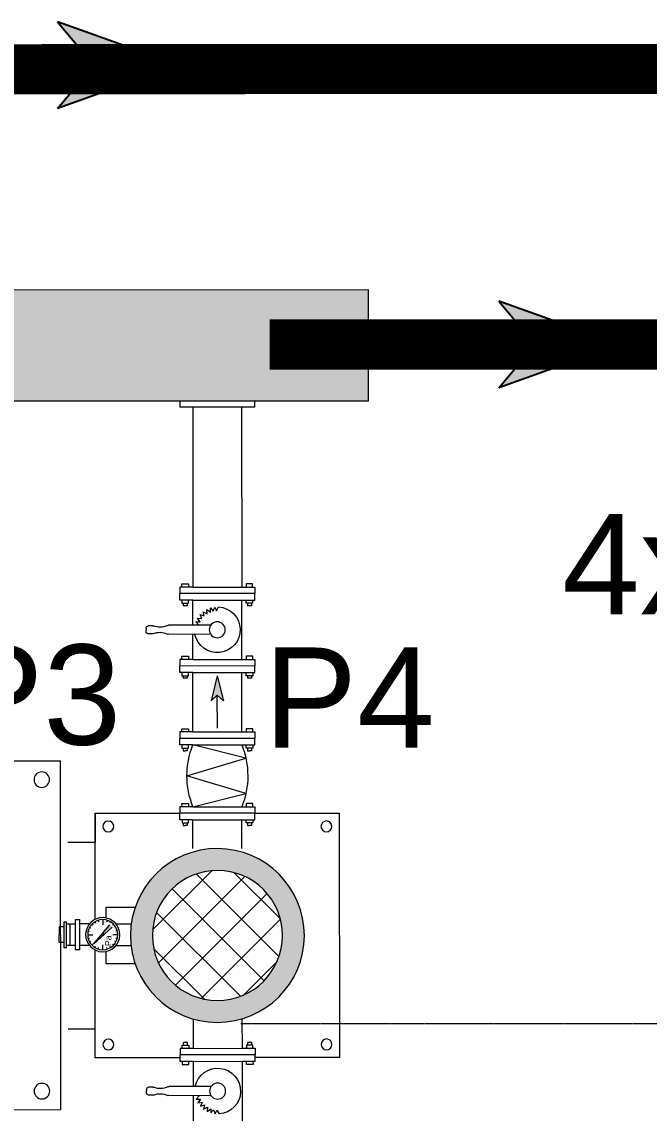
# Model space of a CAD drawing. Extents: x -6531732 to 89637, y -8915 to 32458.
# Drawn here: x 33573 to 34512, y 18338 to 19974 of the extents above; entities that cross this region are included whole.
import ezdxf

# ---------------------------------------------------------------- set-up
doc = ezdxf.new("R2010")
doc.units = 0
doc.linetypes.add('ACAD_ISO07W100', pattern=[3, 0, -3])
for name, color, linetype, lineweight in [('SAN-MC-Circuit_Informatii', 83, 'ACAD_ISO07W100', 25), ('SAN-MC-HIDRANT', 1, 'HE_LINE', 25), ('SAN-MC-VALVE', 7, 'Continuous', 5)]:
    doc.layers.add(name, color=color, linetype=linetype, lineweight=lineweight)
doc.layers.add('SAN-MC-TEXT', color=7, linetype='Continuous')
doc.styles.get("Standard").update_dxf_attribs({"font": 'arial.ttf'})
doc.linetypes.add('HE_LINE', pattern='A,300,-250,["HE",Standard,S=0.5,R=0,X=-100.5,Y=-30.5],-100', length=650)

# ---------------------------------------------------------------- blocks, each defined once
blk = doc.blocks.new('A$Cb37f46ee')
h = blk.add_hatch(color=1)
h.dxf.hatch_style = 1
h.set_gradient(color1=(255, 0, 0), one_color=1, tint=1)
edge = h.paths.add_edge_path()
edge.add_ellipse((1338.641188383743, 1565.698632467396), major_axis=(-0.2704032452184489, 198.984274286401), ratio=1, start_angle=233.2839762483547, end_angle=283.69767807750117, ccw=False)
edge.add_line((1498.310329760134, 1446.952770132852), (2327.353552301753, 1447.508180462948))
edge.add_line((2327.353552301123, 1447.508180462941), (2327.342634333938, 1613.623638390854))
edge.add_line((2327.342634333938, 1613.623638390854), (1531.902063446243, 1613.080577241781))
edge = h.paths.add_edge_path()
edge.add_ellipse((1338.641188383743, 1565.698632467396), major_axis=(-0.2704032452184489, 198.984274286401), ratio=1, start_angle=76.13726527203607, end_angle=126.5315216936593, ccw=False)
edge.add_line((1145.388036686636, 1613.112068149054), (4.982800398021936, 1611.955840448962))
edge.add_line((4.982800398021936, 1611.955840448962), (4.982800398021936, 1446.163518920308))
edge.add_line((4.982800398021936, 1446.163518920308), (1178.912416960931, 1447.032992479157))
h = blk.add_hatch(color=114)
h.dxf.hatch_style = 1
h.set_gradient(color1=(0, 153, 76), one_color=1, tint=1)
edge = h.paths.add_edge_path()
edge.add_ellipse((1605.134615678049, 646.6361134640465), major_axis=(0.562618644086931, 185.9321822845167), ratio=0.9999999998981819, start_angle=0, end_angle=360, ccw=False)
edge = h.paths.add_edge_path(flags=16)
edge.add_ellipse((1605.134615678049, 646.6361134640465), major_axis=(0.1490301873618564, 139.1227307773047), ratio=0.9999999998980316, start_angle=0, end_angle=360, ccw=False)
edge = h.paths.add_edge_path()
edge.add_ellipse((1024.093935610435, 646.3959984787762), major_axis=(-0.4396791596564452, 185.9325136469089), ratio=0.9999999998981846, start_angle=0, end_angle=360, ccw=False)
edge = h.paths.add_edge_path(flags=16)
edge.add_ellipse((1024.093935610435, 646.3959984787762), major_axis=(0.1927572458284526, 139.1226770644844), ratio=0.9999999998990745, start_angle=0, end_angle=360, ccw=False)
edge = h.paths.add_edge_path()
edge.add_ellipse((2101.221432826191, 646.6685289182642), major_axis=(0.3938330508608517, 130.1525275991617), ratio=0.9999999998981818, start_angle=0, end_angle=360, ccw=False)
edge = h.paths.add_edge_path(flags=16)
edge.add_ellipse((2101.221432826191, 646.6685289182642), major_axis=(0.1043211311532996, 97.38591154411337), ratio=0.9999999998980313, start_angle=0, end_angle=360, ccw=False)
at = {"layer": 'SAN-MC-VALVE'}
for color, points in [(256, [(2091.651514010213, 998.0022806241395), (2101.091113253206, 1006.475484021918), (2110.537712352059, 998.0100853375698), (2101.079046304978, 1035.675611489874)]), (1, [(1915.655334050476, 633.4652705605076), (1943.671673978388, 659.0794637119361), (1940.185272780887, 662.3292651352349)])]:
    blk.add_hatch(color=color, dxfattribs=at).paths.add_polyline_path(points)
h = blk.add_hatch(dxfattribs=at)
h.set_pattern_fill('ANSI37', color=256, scale=18.63205803018776, angle=0.003765769398023323, style=0)
h.set_pattern_definition([(135.0236774644143, (30497.20573214878, -15938.28505306945), (-29.20813184705125, -29.2322823387336), []), (225.0236774702417, (30497.20573214878, -15938.28505306945), (29.23228233576501, -29.2081318500264), [])])
edge = h.paths.add_edge_path()
edge.add_ellipse((2101.221432777762, 646.668529017421), major_axis=(-0.7096619675399453, 97.38338169353233), ratio=0.9999999998980237, start_angle=269.6260650039544, end_angle=449.6260650039544, ccw=False)
edge.add_ellipse((2101.221432777762, 646.668529017421), major_axis=(-0.7918480835384996, 97.38274809634201), ratio=0.999999999897673, start_angle=89.57771042291603, end_angle=269.57771042291597, ccw=False)
for p, q in [((2327.342634357221, 1613.623638341276), (1531.902063458867, 1613.080577134569)), ((2327.353552300192, 1447.508180388548), (2327.342634357221, 1613.623638341276)), ((1179.131295826926, 1446.738938813916), (2327.353552300192, 1447.508180388548)), ((2044.847477083735, 1447.347660277315), (2044.851334979467, 1438.012298305657)), ((2156.81993300718, 1447.393932932082), (2156.823790829338, 1438.058570886082)), ((2156.823790829338, 1438.058570886082), (2044.851334979467, 1438.012298305657)), ((2064.338292436383, 1438.020351307925), (2064.511393549561, 1168.498849052499)), ((2137.363807095855, 1438.050529063778), (2137.536908283539, 1168.529026758752)), ((2064.511393549561, 1168.498849052499), (2045.037922966934, 1168.490801578253)), ((2045.037922966934, 1168.490801578253), (2045.041946704208, 1158.754066287027)), ((2048.071003144316, 1173.360423533748), (2057.807738460309, 1173.364447221305)), ((2048.073015012487, 1168.492055838557), (2048.071003144316, 1173.360423533748)), ((2057.807738460309, 1173.364447221305), (2057.809750253975, 1168.496079526114)), ((2064.511393549561, 1168.498849052499), (2137.536908283539, 1168.529026758752)), ((2137.536908283539, 1168.529026758752), (2157.01037884102, 1168.53707423302)), ((2153.973275026015, 1173.404187568754), (2144.236539710022, 1173.400163905986)), ((2144.236539710022, 1173.400163905986), (2144.238551553979, 1168.531796210795)), ((2153.975286845758, 1168.535819997483), (2153.973275026015, 1173.404187568754)), ((2157.01037884102, 1168.53707423302), (2157.014402578294, 1158.800338941794)), ((2157.014402578294, 1158.800338941794), (2045.041946704208, 1158.754066287027)), ((2157.014402578294, 1158.800338941794), (2045.041946704208, 1158.754066287027)), ((2045.045970393054, 1149.017330971008), (2045.041946704208, 1158.754066287027)), ((2064.519440998964, 1149.025378420465), (2045.045970393054, 1149.017330971008)), ((2048.081062387384, 1149.018585231312), (2048.083074256487, 1144.15021761051)), ((2057.81980957248, 1144.154241298042), (2057.817797703377, 1149.022609018048)), ((2064.519440998964, 1149.025378420465), (2137.544955684512, 1149.055556176296)), ((2064.535006102815, 1111.360237343979), (2064.519440998964, 1149.025378420465)), ((2137.544955684512, 1149.055556176296), (2157.018426316499, 1149.063603625775)), ((2137.58176376269, 1059.985713265312), (2137.544955684512, 1149.055556176296)), ((2144.248610822193, 1144.189957982722), (2144.246599003382, 1149.058325677917)), ((2153.983334270015, 1149.062349365449), (2153.985346113972, 1144.193981744622)), ((2157.018426316499, 1149.063603625775), (2157.014402578294, 1158.800338941794)), ((2048.083074256487, 1144.15021761051), (2057.81980957248, 1144.154241298042)), ((2050.032170635357, 1144.151023086742), (2050.033719019673, 1140.404162338818)), ((2055.872261527635, 1140.406575073892), (2050.033719019673, 1140.404162338818)), ((2055.870713118173, 1144.153435821812), (2055.872261527635, 1140.406575073892)), ((2081.535493984527, 1125.259445731674), (2080.047183083079, 1131.606453730456)), ((2080.047183083079, 1131.606453730456), (2085.858907667629, 1128.604845158261)), ((2085.858907667629, 1128.604845158261), (2085.231480677321, 1134.925246958126)), ((2085.231480677321, 1134.925246958126), (2090.677746544301, 1131.037935082226)), ((2090.677746544301, 1131.037935082226), (2090.744779281027, 1137.207118232745)), ((2090.744779281027, 1137.207118232745), (2095.020675245381, 1132.348027656477)), ((2095.020675245381, 1132.348027656477), (2097.354729892395, 1138.59283605872)), ((2097.354729892395, 1138.59283605872), (2099.97608142317, 1132.973233110486)), ((2099.97608142317, 1132.973233110486), (2103.077357571281, 1138.732656300966)), ((2153.985346113972, 1144.193981744622), (2144.248610822193, 1144.189957982722)), ((2146.197707251355, 1144.190763434141), (2146.199255635671, 1140.443902686216)), ((2152.037798143632, 1140.446315446105), (2146.199255635671, 1140.443902686216)), ((2152.036249759316, 1144.193176293207), (2152.037798143632, 1140.446315446105)), ((2068.906642386399, 1116.437379926698), (2075.182992347225, 1116.439973697514)), ((2068.906642386399, 1116.437379926698), (2073.408938251145, 1111.397731168046)), ((2075.182992347225, 1116.439973697514), (2071.549271300144, 1121.977646180731)), ((2071.549271300144, 1121.977646180731), (2077.9809757701, 1121.219496320871)), ((2077.9809757701, 1121.219496320871), (2075.428779131442, 1127.289860678746)), ((2075.428779131442, 1127.289860678746), (2081.535493984527, 1125.259445731674)), ((1994.542506647937, 1107.02231252112), (1994.543563139334, 1104.465548146145)), ((1994.54462310177, 1101.900751170433), (1994.543566485576, 1104.457515545433)), ((2003.839636398188, 1110.463692250371), (1997.684727799788, 1110.267586292)), ((2003.826495904184, 1098.46761839433), (1997.689525456808, 1098.658075582855)), ((2091.310440623842, 1111.473367921972), (2027.748254046484, 1111.204807377449)), ((2091.316202829301, 1097.5296759177), (2027.770475180529, 1097.745645604631)), ((2064.556249079003, 1059.955535509507), (2064.540683925792, 1097.620676585993)), ((2048.115858599253, 1064.817110040312), (2057.852593915246, 1064.821133703077)), ((2048.117870467424, 1059.948742320354), (2048.115858599253, 1064.817110040312)), ((2057.852593915246, 1064.821133703077), (2057.854605783417, 1059.952766107042)), ((2154.018130506098, 1064.86087407529), (2144.281395190104, 1064.856850362943)), ((2144.281395190104, 1064.856850362943), (2144.283407083421, 1059.988482766908)), ((2154.020142399415, 1059.992506454466), (2154.018130506098, 1064.86087407529)), ((2064.556249079003, 1059.955535509507), (2045.082778471231, 1059.947488060025)), ((2045.082778471231, 1059.947488060025), (2045.086802159145, 1050.210752843166)), ((2157.059258057445, 1050.257025423591), (2045.086802159145, 1050.210752843166)), ((2157.059258057445, 1050.257025423591), (2045.086802159145, 1050.210752843166)), ((2045.090825896419, 1040.474017551936), (2045.086802159145, 1050.210752843166)), ((2064.556249079003, 1059.955535509507), (2137.58176376269, 1059.985713265312)), ((2137.58176376269, 1059.985713265312), (2157.055234394677, 1059.99376073958)), ((2157.055234394677, 1059.99376073958), (2157.059258057445, 1050.257025423591)), ((2157.063281771436, 1040.520290082757), (2157.059258057445, 1050.257025423591)), ((2064.5642964539, 1040.482064902237), (2045.090825896419, 1040.474017551936)), ((2048.125917916826, 1040.475271713083), (2048.127929711423, 1035.606904092285)), ((2048.127929711423, 1035.606904092285), (2057.864665027417, 1035.610927779817)), ((2050.077026164799, 1035.607709543699), (2050.078574549116, 1031.860848795779)), ((2055.917117057077, 1031.863261555663), (2050.078574549116, 1031.860848795779)), ((2055.915568672761, 1035.610122328373), (2055.917117057077, 1031.863261555663)), ((2057.864665027417, 1035.610927779817), (2057.862653158314, 1040.479295475008)), ((2064.5642964539, 1040.482064902237), (2137.589811213023, 1040.512242658093)), ((2064.60110453394, 951.4122219912533), (2064.5642964539, 1040.482064902237)), ((2101.079046353407, 1035.675611390718), (2091.651514059573, 998.0022805249828)), ((2101.079046353407, 1035.675611390718), (2110.537712376274, 998.0100853127587)), ((2137.589811213023, 1040.512242658093), (2157.063281771436, 1040.520290082757)), ((2137.626619317278, 951.442399747084), (2137.589811213023, 1040.512242658093)), ((2144.293466327421, 1035.646644464472), (2144.291454458318, 1040.515012159663)), ((2154.030201643414, 1035.650668226397), (2144.293466327421, 1035.646644464472)), ((2146.242562706291, 1035.647449940701), (2146.244111116685, 1031.900589167992)), ((2152.082653598569, 1031.903002002244), (2146.244111116685, 1031.900589167992)), ((2152.081105189107, 1035.649862774979), (2152.082653598569, 1031.903002002244)), ((2154.028189774312, 1040.519035822432), (2154.030201643414, 1035.650668226397)), ((2091.651514059573, 998.0022805249828), (2101.091113301634, 1006.47548399715)), ((2101.111493513628, 957.1585091988491), (2101.091113301634, 1006.47548399715)), ((2110.537712376274, 998.0100853127587), (2101.091113301634, 1006.47548399715)), ((2064.60110453394, 951.4122219912533), (2045.127633976459, 951.4041746409312)), ((2045.127633976459, 951.4041746409312), (2045.131657712802, 941.6674393249377)), ((2048.160714127764, 956.2737964973167), (2057.897449443757, 956.2778201848523)), ((2048.162725997798, 951.4054288021252), (2048.160714127764, 956.2737964973167)), ((2057.897449443757, 956.2778201848523), (2057.89946131286, 951.409452588814)), ((2064.60110453394, 951.4122219912533), (2137.626619317278, 951.442399747084)), ((2137.626619317278, 951.442399747084), (2157.100089849613, 951.4504471965884)), ((2154.062986036472, 956.3175605570868), (2144.326250743761, 956.3135368447183)), ((2144.326250743761, 956.3135368447183), (2144.328262563504, 951.4451692734692)), ((2154.064997854352, 951.4491929362375), (2154.062986036472, 956.3175605570868)), ((2157.100089849613, 951.4504471965884), (2157.104113612033, 941.7137118805476)), ((2157.104113612033, 941.7137118805476), (2045.131657712802, 941.6674393249377)), ((2157.104113612033, 941.7137118805476), (2045.131657712802, 941.6674393249377)), ((2045.13568137557, 931.930704008897), (2045.131657712802, 941.6674393249377)), ((2157.108137299947, 931.9769765645324), (2157.104113612033, 941.7137118805476)), ((2064.609152008488, 931.9387513840338), (2045.13568137557, 931.930704008897)), ((2048.170773371763, 931.9319582940152), (2048.17278526508, 927.063590574031)), ((2048.17278526508, 927.063590574031), (2057.909520555928, 927.0676142616139)), ((2050.121881620667, 927.0643960502603), (2050.123430004052, 923.3175352775506)), ((2050.123430004052, 923.3175352775506), (2053.04270127014, 923.3187417194677)), ((2055.961972512014, 923.3199480374606), (2053.04270127014, 923.3187417194677)), ((2055.960424127697, 927.0668088845377), (2055.961972512014, 923.3199480374606)), ((2057.909520555928, 927.0676142616139), (2057.907508687756, 931.9359819568053)), ((2064.609152008488, 931.9387513840338), (2137.634666667029, 931.9689292142066)), ((2143.752555486455, 912.2927456512698), (2064.609152008488, 931.9387513840338)), ((2137.634666667029, 931.9689292142066), (2157.108137299947, 931.9769765645324)), ((2144.338321831718, 927.1033310206367), (2144.336309987761, 931.9716986166713)), ((2154.075057122565, 927.1073547081687), (2144.338321831718, 927.1033310206367)), ((2146.287418235734, 927.1041364968405), (2146.28896662005, 923.3572756497852)), ((2146.28896662005, 923.3572756497852), (2149.208237886138, 923.3584820668875)), ((2152.127509128011, 923.35968850883), (2149.208237886138, 923.3584820668875)), ((2152.125960743695, 927.1065492567504), (2152.127509128011, 923.35968850883)), ((2154.073045303754, 931.9757223042034), (2154.075057122565, 927.1073547081687)), ((1685.033136227808, 908.1304541854151), (1866.494869930379, 908.2124711648466)), ((1866.710973378911, 385.2758590888225), (1866.494869930379, 908.2124711648466)), ((2055.622495428368, 885.7053919241989), (2143.752555486455, 912.2927456512698)), ((2143.774499798834, 859.1908868080063), (2055.622495428368, 885.7053919241989)), ((2064.647360729694, 839.4794758004973), (2143.774499798834, 859.1908868080063)), ((2064.647360729694, 839.4794758004973), (2045.173890195496, 839.471428326251)), ((2045.173890195496, 839.471428326251), (2045.177913858264, 829.7346930349995)), ((2048.206970298372, 844.3410503065388), (2057.943705589219, 844.3450739941181)), ((2048.20898219262, 839.47268258658), (2048.206970298372, 844.3410503065388)), ((2057.943705589219, 844.3450739941181), (2057.945717482537, 839.4767062989267)), ((2064.647360729694, 839.4794758004973), (2137.672875486955, 839.5096535315388)), ((2137.672875486955, 839.5096535315388), (2157.146346094727, 839.5177010058324)), ((2154.109242231294, 844.3848143415162), (2144.372506914369, 844.3807906539841)), ((2144.372506914369, 844.3807906539841), (2144.374518782541, 839.512423057924)), ((2154.111254024028, 839.5164467454815), (2154.109242231294, 844.3848143415162)), ((2157.146346094727, 839.5177010058324), (2157.15036978171, 829.7809656898171)), ((1918.117982395634, 829.6207069561024), (2045.177913858264, 829.7346930349995)), ((2157.15036978171, 829.7809656898171), (2045.177913858264, 829.7346930349995)), ((2157.15036978171, 829.7809656898171), (2045.177913858264, 829.7346930349995)), ((2045.181937546178, 819.9979578181628), (2045.177913858264, 829.7346930349995)), ((2064.655408178165, 820.0060051684632), (2045.181937546178, 819.9979578181628)), ((2048.217029566586, 819.9992120784664), (2048.219041411474, 815.1308443585112)), ((2057.955776727467, 815.1348680460433), (2057.953764857433, 820.0032357660239)), ((2064.655408178165, 820.0060051684632), (2137.680922861851, 820.0361829243193)), ((2064.673264846846, 776.7955824327473), (2064.655408178165, 820.0060051684632)), ((2137.680922861851, 820.0361829243193), (2157.154393469624, 820.0442303737727)), ((2137.698779555678, 776.8257601637888), (2137.680922861851, 820.0361829243193)), ((2144.384578050754, 815.1705847306985), (2144.382566157437, 820.0389524507045)), ((2154.119301450148, 820.0429761134728), (2154.121313343465, 815.1746085174345)), ((2157.154393469624, 820.0442303737727), (2157.15036978171, 829.7809656898171)), ((2157.150397198915, 829.7145674827116), (2284.17361078941, 829.771979348483)), ((2284.324883256748, 463.7163509547681), (2284.17361078941, 829.771979348483)), ((2048.219041411474, 815.1308443585112), (2057.955776727467, 815.1348680460433)), ((2050.168137838773, 815.1316498347151), (2050.169686198875, 811.3847890868165)), ((2050.169686198875, 811.3847890868165), (2053.088957415603, 811.3859955039188)), ((2056.008228706836, 811.3872018218899), (2053.088957415603, 811.3859955039188)), ((2056.00668027316, 815.134062594625), (2056.008228706836, 811.3872018218899)), ((2154.121313343465, 815.1746085174345), (2144.384578050754, 815.1705847306985)), ((2146.33367440541, 815.1713902069278), (2146.335222789727, 811.4245294342181)), ((2146.335222789727, 811.4245294342181), (2149.254494056746, 811.4257358761315)), ((2152.173765297688, 811.4269421941281), (2149.254494056746, 811.4257358761315)), ((2152.172216889157, 815.1738030412052), (2152.173765297688, 811.4269421941281)), ((1934.780436101079, 688.9407422469885), (1978.13048822683, 688.9586566749604)), ((1934.78708216612, 672.8582548038175), (1934.780436101079, 688.9407422469885)), ((1871.854710945569, 659.6437520791987), (1864.429624437995, 659.6406836691749)), ((1864.429624437995, 659.6406836691749), (1864.434524820826, 647.7824915133388)), ((1871.851570621773, 667.2429254928538), (1875.105398360349, 667.2442702090593)), ((1871.86765208625, 628.3281942795293), (1871.851570621773, 667.2429254928538)), ((1875.121479922615, 628.3295389709165), (1875.105398360349, 667.2442702090593)), ((1875.106743076525, 663.990442371367), (1888.56401419983, 663.9960035609402)), ((1880.677500397607, 631.5856633566145), (1880.664108118683, 663.9927389193726)), ((1888.561324916489, 670.5036591619537), (1895.06898049236, 670.5063484456005)), ((1888.580095688521, 625.0812723227973), (1888.561324916489, 670.5036591619537)), ((1895.087751363113, 625.0839616064441), (1895.06898049236, 670.5063484456005)), ((1909.715372236155, 664.0047443401781), (1895.071669800847, 663.9986928445869)), ((1909.79804853414, 658.70393811537), (1911.625473183289, 657.8474415240453)), ((1913.587472751446, 663.7437294368683), (1914.930865282833, 662.1511753397572)), ((1917.670539841696, 666.9783448580965), (1918.636906113185, 664.8393990973491)), ((1922.867314720235, 669.3440186055304), (1923.188901569403, 667.0483662084662)), ((1929.524175886705, 670.2755521259678), (1929.52725984127, 662.812815795769)), ((1936.18180467718, 669.3495208710956), (1935.862115294382, 667.053603477234)), ((1941.380533046729, 666.9881430216774), (1940.415934891149, 664.8483992214897)), ((1945.466272067919, 663.7569033721011), (1944.124196264602, 662.163239461468)), ((1949.259860477119, 658.7202457554449), (1947.433144278533, 657.8622391038225)), ((1949.338155627891, 664.0211185145308), (1972.231531084224, 664.0305791728606)), ((1864.439425205521, 635.924299332688), (1864.434524820826, 647.7824915133388)), ((1906.990673416934, 647.8278457273846), (1914.499223429419, 647.8309486936123)), ((1907.718667235866, 653.4920324902341), (1909.774807472422, 653.2112299117434)), ((1907.723348483152, 642.1642626069079), (1909.779255898378, 642.4467645362274)), ((1952.076223621785, 647.8464773323467), (1944.567673610232, 647.8433743909081)), ((1951.343548630073, 653.5100604776344), (1949.287641213916, 653.2275585235038)), ((1951.348229801923, 642.1822906686539), (1949.292089615657, 642.4630931727988)), ((1871.864511713095, 635.9273677179699), (1864.439425205521, 635.924299332688)), ((1875.121479922615, 628.3295389709165), (1871.86765208625, 628.3281942795293)), ((1888.577406404249, 631.588927923789), (1875.120135255798, 631.5833667342667)), ((1895.087751363113, 625.0839616064441), (1888.580095688521, 625.0812723227973)), ((1909.728764415428, 631.5976688022129), (1895.085062079772, 631.5916172322723)), ((1909.807036635175, 636.9540773290719), (1911.633752784401, 637.8120839807452)), ((1913.600624945655, 631.9174197124667), (1914.942700798332, 633.5110835735213)), ((1917.686364067427, 628.686180013261), (1918.650962172716, 630.8259238382889)), ((1922.885092385754, 626.3248022134503), (1923.204781744338, 628.6207196816795)), ((1929.542744155682, 625.3432351164047), (1929.53966020298, 632.8059714218653)), ((1934.815430899791, 604.2587666846302), (1934.807783249475, 622.7648831207553)), ((1936.199582393921, 626.33030447899), (1935.877995542891, 628.6259568512905)), ((1941.396357246384, 628.6959782264239), (1940.429990974895, 630.8349239871714)), ((1945.479424337565, 631.9305936228848), (1944.136031730741, 633.5231477199995)), ((1949.26884855394, 636.9703849443576), (1947.441423929005, 637.8268815108968)), ((1949.351547782018, 631.6140428774052), (1971.940811775334, 631.6233779039285)), ((1978.165483048826, 604.2766811125766), (1934.815430899791, 604.2587666846302)), ((2064.953922135464, 521.7329291760798), (2065.015324918262, 477.5419834158238)), ((2137.979398248426, 521.8138633870076), (2138.040801079653, 477.6229175275912)), ((2065.015324918262, 477.5419834158238), (2045.54186464817, 477.520400976071)), ((2045.54186464817, 477.520400976071), (2045.552655867941, 467.7836707418683)), ((2048.571559459611, 482.392129767697), (2058.308289594657, 482.4029210371154)), ((2048.576955081604, 477.5237647001632), (2048.571559459611, 482.392129767697)), ((2056.355041540868, 486.1476195946452), (2050.516502180777, 486.1411487397381)), ((2050.520654797263, 482.3942899749745), (2050.516502180777, 486.1411487397381)), ((2056.359194206714, 482.4007608050706), (2056.355041540868, 486.1476195946452)), ((2058.308289594657, 482.4029210371154), (2058.31368521665, 477.5345559695816)), ((2065.015324918262, 477.5419834158238), (2138.040801079653, 477.6229175275912)), ((2138.040801079653, 477.6229175275912), (2157.514261349745, 477.6444999673186)), ((2154.473775293387, 482.5095011868398), (2144.737045158341, 482.4987100413673)), ((2144.737045158341, 482.4987100413673), (2144.742440780334, 477.6303449738116)), ((2152.520527339249, 486.2541998682937), (2146.681987880438, 486.2477290134084)), ((2146.686140570499, 482.5008701494662), (2146.681987880438, 486.2477290134084)), ((2152.52467993059, 482.5073410043515), (2152.520527339249, 486.2541998682937)), ((2154.47917091538, 477.6411361193313), (2154.473775293387, 482.5095011868398)), ((2157.514261349745, 477.6444999673186), (2157.525052545301, 467.9077698322726)), ((2045.557261903479, 463.6277034530649), (1918.26925476332, 463.5650785623875)), ((2157.525052545301, 467.9077698322726), (2045.552655867941, 467.7836707418683)), ((2157.525052545301, 467.9077698322726), (2045.552655867941, 467.7836707418683)), ((2045.563447088643, 458.0469406068005), (2045.552655867941, 467.7836707418683)), ((2065.036907357804, 458.0685230465024), (2138.06238349498, 458.1494572326883)), ((2138.06238349498, 458.1494572326883), (2157.535843789286, 458.1710396723902)), ((2138.06238349498, 458.1494572326883), (2138.161099510908, 369.079661371652)), ((2144.769418842799, 453.2885195370036), (2144.764023220807, 458.1568846045375)), ((2154.500753355853, 458.1676758491667), (2154.506148977845, 453.2993107816546)), ((2157.535843789286, 458.1710396723902), (2157.525052545301, 467.9077698322726)), ((2284.324883256748, 463.7163509547681), (2157.529764406092, 463.6563309404301)), ((2065.036907357804, 458.0685230465024), (2045.563447088643, 458.0469406068005)), ((2048.598537521146, 458.0503044052093), (2048.603933069564, 453.1819393376754)), ((2048.603933069564, 453.1819393376754), (2058.340663229756, 453.1927306071157)), ((2058.340663229756, 453.1927306071157), (2058.335267656192, 458.061095674675)), ((2065.036907357804, 458.0685230465024), (2065.078651591844, 420.4034019749197)), ((2154.506148977845, 453.2993107816546), (2144.769418842799, 453.2885195370036)), ((1995.089184132114, 416.0168298632343), (1995.092017787218, 413.4600668516432)), ((1995.094860367186, 410.8952711897837), (1995.092026686005, 413.4520342261167)), ((2004.365822564519, 419.4640814901322), (1998.229148943617, 419.2642868953226)), ((2091.854001085914, 420.5351426656416), (2028.308675543114, 420.2224853403713)), ((2004.397215611942, 407.4680415457515), (1998.242015740543, 407.6547822595821)), ((2091.869454836182, 406.5914581229263), (2028.306933207146, 406.7633052978745)), ((2065.093879189983, 406.6638484305986), (2065.135623448237, 368.9987272598337)), ((2069.473235579848, 401.593363340824), (2073.967858140066, 406.6398567758442)), ((2069.473235579848, 401.593363340824), (2075.749582146003, 401.6003194199402)), ((2075.749582146003, 401.6003194199402), (2072.124291170097, 396.0571244183629)), ((2072.124291170097, 396.0571244183629), (2078.55483458814, 396.8250594770143)), ((2078.55483458814, 396.8250594770143), (2076.011877313897, 390.7508190266672)), ((2076.011877313897, 390.7508190266672), (2082.115495769947, 392.7905231401746)), ((2082.115495769947, 392.7905231401746), (2080.636843841232, 386.4412580082535)), ((1866.710973378911, 385.2758590888225), (1685.575089381717, 385.1901162891409)), ((2080.636843841232, 386.4412580082535), (2086.443994665227, 389.451705872063)), ((2086.443994665227, 389.451705872063), (2085.826185125567, 383.1303567520335)), ((2085.826185125567, 383.1303567520335), (2091.266529985412, 387.0259509057469)), ((2091.266529985412, 387.0259509057469), (2091.342949285812, 380.8568768277837)), ((2091.342949285812, 380.8568768277837), (2095.611447005242, 385.722467782929)), ((2095.611447005242, 385.722467782929), (2097.955000709451, 379.4812180223889)), ((2097.955000709451, 379.4812180223889), (2100.567798743665, 385.1048029875165)), ((2100.567798743665, 385.1048029875165), (2103.677834535658, 379.3501051683234))]:
    blk.add_line(p, q, dxfattribs=at)
at = {"layer": 'SAN-MC-VALVE', "ltscale": 0.004}
for p, q in [((1917.990747493401, 829.6488798091377), (1918.03881558188, 786.2778704278862)), ((1918.183636082977, 670.7490423777308), (1918.117982395634, 829.6207069561024)), ((1877.365989499434, 786.2327927375991), (1918.03881558188, 786.2778704278862)), ((1918.26925476332, 463.5650785623875), (1918.202599542856, 624.8603720098145)), ((1877.578484158672, 506.919302739203), (1918.251331758394, 506.9361107745135)), ((1918.26925476332, 463.5650785623875), (1918.251331758394, 506.9361107745135))]:
    blk.add_line(p, q, dxfattribs=at)
at = {"layer": 'SAN-MC-VALVE', "color": 1}
for p, q in [((1915.65533407469, 633.465270535693), (1940.185272805102, 662.3292650856529)), ((1943.671674002602, 659.0794636127794), (1915.65533407469, 633.465270535693))]:
    blk.add_line(p, q, dxfattribs=at)
at = {"layer": 'SAN-MC-VALVE', "ltscale": 0.004, "extrusion": (0, 0, -1)}
for centre, major_axis, ratio, start_param, end_param in [((2101.050602331467, 1104.505545830492), (-0.2948975562549831, 34.28579681676264), 0.9999999998982345, 0.06774678933986378, 4.518518852232846), ((2101.599003485113, 413.5740921966717), (0.2334729228969055, 34.28627011390054), 0.9999999998976853, -1.376656213308759, 3.074115849595527)]:
    blk.add_ellipse(centre, major_axis=major_axis, ratio=ratio, start_param=start_param, end_param=end_param, dxfattribs=at)
at = {"layer": 'SAN-MC-VALVE', "extrusion": (0, 0, -0.9999999999999998)}
for centre, major_axis, ratio, start_param, end_param in [((2101.050602331467, 1104.505545830492), (-8.468770514455848, 8.467657366463799), 0.9999999999901632, 2.355499440612364, 8.63868474779195), ((1937.8813910053, 809.8736260660153), (-5.752387800313846, 5.751631697769979), 0.9999999999773844, 2.355499440604137, 8.638684747783724), ((1929.533459996514, 647.8093935716097), (0.09372530609367173, 22.54259929693795), 0.9999999999007669, 1.565877878717235, 7.849063185896821), ((1938.016335752502, 483.3284870974276), (-5.752387800313846, 5.751631697769979), 0.9999999999773844, 2.355499440604137, 8.638684747783724)]:
    blk.add_ellipse(centre, major_axis=major_axis, ratio=ratio, start_param=start_param, end_param=end_param, dxfattribs=at)
at = {"layer": 'SAN-MC-VALVE', "extrusion": (0, 0, -1)}
for centre, major_axis, ratio, start_param, end_param in [((1997.788085053384, 1107.023653742042), (2.294819872200233, 2.295121546444042), 0.9999999999202035, 3.92664329233912, 5.466001935658079), ((1997.790201507218, 1101.902092391356), (-2.295121546422786, 2.294819872178981), 0.9999999999338273, 3.958080975696194, 5.497439619061033), ((2003.927172003954, 1101.711635301992), (-2.295121546225487, 2.29481987198171), 0.9999999999147279, 3.535158189016324, 3.958080975705725), ((2015.052225387364, 1074.792434019542), (18.30006643805249, 18.30247214264447), 0.9999999999994906, -1.177230791384533, -0.3330500251883681), ((2015.027693600103, 1134.155602657742), (18.30006643818549, 18.3024721427775), 0.9999999999953698, 1.903787206338317, 2.746659973389267), ((2027.761967047758, 1107.959257628168), (-2.295121546309054, 2.294819872065263), 0.9999999998873091, 0.3329908795457429, 0.7812387524806589), ((2023.500414450362, 885.692117493476), (0.06426966626401794, 123.1591113077874), 0.9999999998961785, 1.185070558798651, 1.954651910235398), ((1838.284754379361, 879.9790303438313), (-8.217696857519066, 8.21661671102783), 0.9999999999949446, 2.355499440612917, 8.638684747792503), ((2101.221432826191, 646.6685289182642), (0.3938330508608517, 130.1525275991617), 0.9999999998981818, 1.567009626668868, 7.850194933848455), ((1929.533459996514, 647.8093935716097), (0.5881799712139861, 25.58710680179277), 0.9999999999005733, 1.547052242352827, 7.830237549532413), ((1929.533459996514, 647.8093935716097), (-1.150477560060423, 1.15032633955165), 0.9999999999714658, 3.926643292317405, 7.068235945907198), ((1929.533459996514, 647.8093935716097), (-1.150477560068522, 1.150326339559748), 0.9999999999782245, 0.7850506387242403, 3.926643292314033), ((2264.561474621936, 483.4634318200406), (-5.752387800277231, 5.751631697733369), 0.9999999999942826, 2.355499440612586, 8.638684747792173), ((2101.599003485113, 413.5740921966717), (8.46765736643101, 8.468770514423053), 0.9999999999979086, 0.7847031138206018, 7.067888421000188), ((1838.477532532706, 413.4859747381379), (-8.217696857538895, 8.216616711047667), 0.9999999999942822, 2.355499440612586, 8.638684747792173), ((1998.334760876081, 416.0204269530477), (2.294819872145295, 2.295121546389093), 0.9999999999544562, 3.925948242548326, 5.465306885950882), ((1998.340437112085, 410.8988682795971), (-2.295121546376725, 2.294819872132926), 0.9999999999518792, 3.957385925924753, 5.49674456929639), ((2004.471434397332, 416.2202215478574), (2.29481987197767, 2.295121546221449), 0.9999999999846392, -0.8178784212136435, -0.3949556345921112), ((2015.555516053631, 443.1563189665394), (18.30006643814246, 18.30247214273447), 0.9999999999994921, 1.90245625283047, 2.746637019023835), ((2015.62130821374, 383.7931817610515), (18.30006643813978, 18.30247214273178), 0.999999999997381, -1.1772537457392, -0.3343809786974563), ((2028.324644314765, 416.9769459033851), (-2.295121546284757, 2.29481987204097), 0.9999999999743662, 0.3316599260295556, 0.7805437026643218), ((2004.495636934123, 410.7121275905774), (2.294819872451768, 2.295121546695611), 0.9999999999096514, 1.964338907824062, 2.386589599102182), ((2028.315707898408, 410.0088721517168), (2.294819871922315, 2.295121546166088), 0.999999999961014, 2.358963801946246, 2.807211674841214)]:
    blk.add_ellipse(centre, major_axis=major_axis, ratio=ratio, start_param=start_param, end_param=end_param, dxfattribs=at)
at = {"layer": 'SAN-MC-VALVE', "extrusion": (0, 0, -0.9999999999999999)}
for centre, major_axis, ratio, start_param, end_param in [((2003.94299367693, 1107.219759626092), (2.294819871918306, 2.295121546162077), 0.9999999999292686, -0.8171833715587314, -0.394932680247901), ((2027.781505666382, 1100.991205567068), (-2.295121546547795, 2.294819872303972), 0.9999999999297708, 3.930455178644796, 4.379338955214945), ((2178.78161294543, 885.7562874220712), (0.1529064679666007, 123.1590331576004), 0.999999999896544, 4.325943518773682, 5.095524870210428), ((2264.426529874734, 810.0085707390499), (-5.752387800263341, 5.751631697719478), 0.9999999999949443, 2.355499440612917, 8.638684747792503), ((2101.221432826191, 646.6685289182642), (0.1043211311532996, 97.38591154411333), 0.9999999998980313, 1.568964338765703, 7.852149645945289)]:
    blk.add_ellipse(centre, major_axis=major_axis, ratio=ratio, start_param=start_param, end_param=end_param, dxfattribs=at)
at = {"layer": 'SAN-MC-VALVE'}
blk.add_text('Pa', height=9.445993086843634, rotation=90.02367711109632, dxfattribs=at).set_placement((1942.521961603954, 630.5949268498953))

msp = doc.modelspace()

# ---------------------------------------------------------------- hatches: boundary and pattern name
at = {"layer": 'SAN-MC-TEXT'}
h = msp.add_hatch(color=256, dxfattribs=at)
h.paths.add_polyline_path([(33626.39432912679, 19974.39274391874), (33680.71074252935, 19909.48972067113), (33807.83320782693, 19909.48972067113)])
h.paths.add_polyline_path([(33807.83320782693, 19909.48972067113), (33680.71074252935, 19909.48972067113), (33626.39432912679, 19844.58669742818)])
h = msp.add_hatch(color=256, dxfattribs=at)
h.paths.add_polyline_path([(34286.99646202834, 19556.03133286598), (34341.31287535639, 19491.12830962303), (34468.43534072848, 19491.12830962303)])
h.paths.add_polyline_path([(34468.43534072848, 19491.12830962303), (34341.31287535639, 19491.12830962303), (34286.99646202834, 19426.22528637542)])

# ---------------------------------------------------------------- linework, layer by layer
at = {"layer": 'SAN-MC-Circuit_Informatii', "linetype": 'ACAD_ISO07W100', "lineweight": 0, "ltscale": 0.025}
msp.add_line((33900.88858624907, 18474.13377850099), (34584.24980549129, 18474.41617736376), dxfattribs=at)
at = {"layer": 'SAN-MC-HIDRANT', "linetype": 'Continuous', "const_width": 75}
for points in [[(31787.47221574128, 19489.6216222203), (31679.07423786759, 19489.6216222203, -0.4142135623730765), (31629.07423786759, 19539.62162220633), (31629.07423786759, 19852.74057450487, -0.414213562373095), (31679.07423786759, 19902.74057451884), (35630.18335571499, 19904.22367571636)], [(33943.93239913495, 19491.12830962303), (35152.53395481022, 19491.12830962303, -0.4137765939202101), (35202.53389907988, 19441.20291631452), (35202.99497267218, 18999.76479296355)]]:
    msp.add_lwpolyline(points, format="xyb", dxfattribs=at)
at = {"layer": 'SAN-MC-TEXT'}
for p, q in [((33807.83320782693, 19909.48972067113), (33626.39432912679, 19974.39274391874)), ((33626.39432912679, 19974.39274391874), (33680.71074252935, 19909.48972067113)), ((33807.83320782693, 19909.48972067113), (33626.39432912679, 19844.58669742818)), ((33626.39432912679, 19844.58669742818), (33680.71074252935, 19909.48972067113)), ((34468.43534072848, 19491.12830962303), (34286.99646202834, 19556.03133286598)), ((34286.99646202834, 19556.03133286598), (34341.31287535639, 19491.12830962303)), ((34468.43534072848, 19491.12830962303), (34286.99646202834, 19426.22528637542)), ((34286.99646202834, 19426.22528637542), (34341.31287535639, 19491.12830962303))]:
    msp.add_line(p, q, dxfattribs=at)

# ---------------------------------------------------------------- block references
msp.add_blockref('A$Cb37f46ee', (31764.58090528535, 17959.39574498486))

# ---------------------------------------------------------------- texts
for s, p in [('P3', (33465.47967633877, 18891.75727174586)), ('P4', (33935.14321190245, 18887.34448958111))]:
    msp.add_text(s, height=150, dxfattribs=at).set_placement(p)
at = {"layer": 'SAN-MC-TEXT', "insert": (33348.89204783352, 19237.17596622432), "char_height": 150, "width": 2612.917382261816, "attachment_point": 1}
msp.add_mtext('\\pxqc;4xVTf', dxfattribs=at)

doc.saveas('drawing.dxf')
